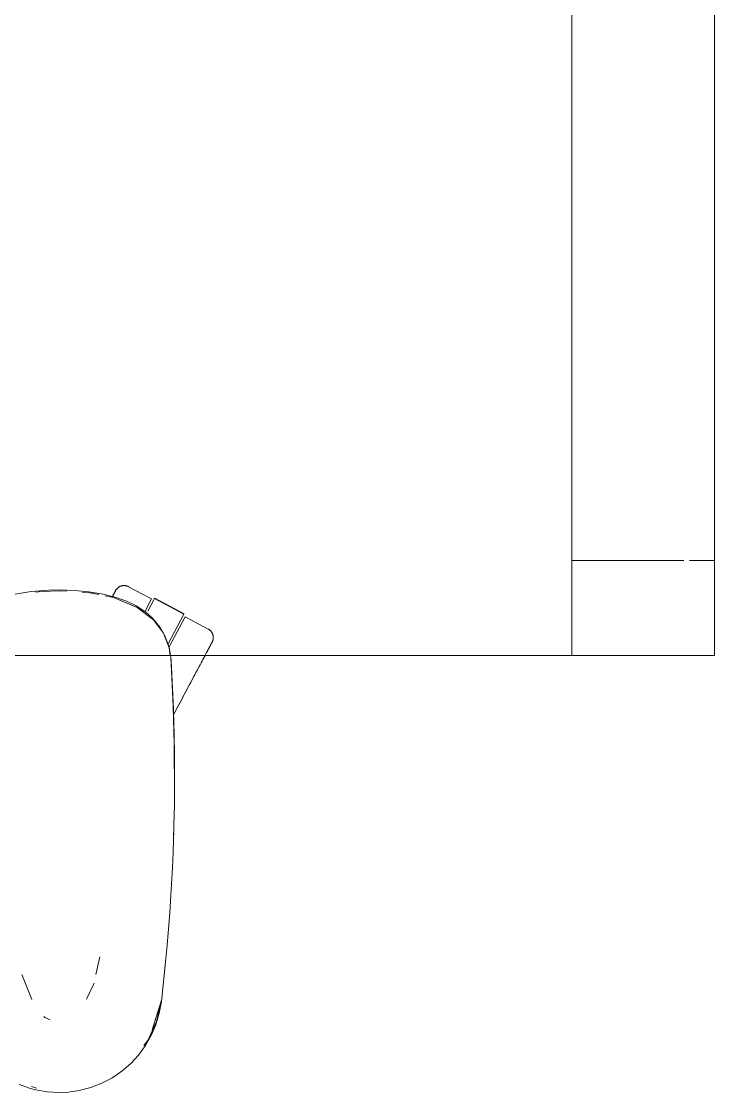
# Model space of a CAD drawing. Header units: millimetres. Extents: x 155927 to 317870, y -36033 to 97293.
# Drawn here: x 158187.8 to 158479.2, y 19543.8 to 19994.2 of the extents above; entities that cross this region are included whole.
import ezdxf

# ---------------------------------------------------------------- set-up
doc = ezdxf.new("R2010")
doc.units = ezdxf.units.MM
doc.header["$MEASUREMENT"] = 0
doc.layers.add('G-IMPT', color=8, linetype='CONTINUOUS', lineweight=9)
doc.layers.add('I-FURN', color=8, linetype='CONTINUOUS', lineweight=9)

msp = doc.modelspace()

# ---------------------------------------------------------------- linework, layer by layer
at = {"layer": 'G-IMPT'}
for p, q in [((158185.13, 19753.36), (158191.89, 19754.48)), ((158199.2, 19755.05), (158191.89, 19754.48)), ((158196.54, 19754.53), (158193.76, 19754.14)), ((158196.54, 19754.53), (158203.71, 19754.77)), ((158199.2, 19755.05), (158203.71, 19755.14)), ((158203.71, 19755.14), (158210.05, 19754.96)), ((158206.82, 19754.58), (158203.71, 19754.77)), ((158216.2, 19754.39), (158210.05, 19754.96)), ((158216.54, 19753.98), (158213.33, 19754.18)), ((158216.2, 19754.39), (158222.13, 19753.39)), ((158220.29, 19753.21), (158216.54, 19753.98)), ((158227.61, 19751.97), (158222.13, 19753.39)), ((158226.5, 19751.94), (158223.03, 19752.65)), ((158226.5, 19751.94), (158232.12, 19749.61)), ((158227.61, 19751.97), (158231.94, 19750.38)), ((158236.02, 19748.4), (158231.94, 19750.38)), ((158236.51, 19747.77), (158232.12, 19749.61)), ((158236.02, 19748.4), (158240.07, 19745.74)), ((158243.3, 19742.55), (158236.51, 19747.77)), ((158240.07, 19745.74), (158243.1, 19743.07)), ((158246.18, 19739.33), (158243.1, 19743.07)), ((158247.47, 19736.93), (158243.3, 19742.55)), ((158248.14, 19735.9), (158246.18, 19739.33)), ((158249.88, 19730.73), (158247.47, 19736.93)), ((158248.14, 19735.9), (158249.53, 19732.26)), ((158249.9, 19730.91), (158249.53, 19732.26)), ((158249.88, 19730.73), (158250.36, 19727.57)), ((158249.9, 19730.91), (158250.34, 19728.52)), ((158250.6, 19726.87), (158250.34, 19728.52)), ((158251.65, 19706.3), (158250.6, 19726.87)), ((158251.68, 19705.09), (158250.6, 19726.87)), ((158250.6, 19726.87), (158250.71, 19725.27)), ((158251.68, 19705.09), (158250.71, 19725.27)), ((158252.15, 19684.9), (158251.65, 19706.3)), ((158251.99, 19694.73), (158251.65, 19706.3)), ((158251.65, 19706.3), (158251.68, 19705.09)), ((158252.15, 19684.9), (158251.68, 19705.09)), ((158252.1, 19664.72), (158251.99, 19694.73)), ((158252.15, 19684.9), (158251.99, 19694.73)), ((158251.99, 19694.73), (158252.19, 19675.51)), ((158252.13, 19686.94), (158252.05, 19689.15)), ((158252.1, 19664.72), (158252.15, 19684.9)), ((158252.11, 19684.9), (158252.13, 19686.94)), ((158252.1, 19664.72), (158252.19, 19675.51)), ((158252.1, 19664.72), (158251.94, 19656.3)), ((158251.55, 19644.54), (158251.94, 19656.3)), ((158251.69, 19649.42), (158251.8, 19651.36)), ((158251.8, 19651.36), (158251.81, 19652.86)), ((158251.55, 19644.54), (158251.3, 19638.51)), ((158250.49, 19624.38), (158251.3, 19638.51)), ((158250.16, 19619.29), (158250.49, 19624.38)), ((158250.16, 19619.29), (158248.91, 19604.23)), ((158249.51, 19611.1), (158249.34, 19609.43)), ((158248.91, 19604.23), (158248.57, 19600.1)), ((158220.69, 19600.89), (158219.12, 19593.46)), ((158248.57, 19600.1), (158246.66, 19582.17)), ((158187.99, 19593.39), (158192.14, 19582.96)), ((158215.09, 19583.06), (158218.35, 19589.84)), ((158246.66, 19582.69), (158242.83, 19570.23)), ((158244.62, 19573.72), (158246.53, 19582.12)), ((158246.66, 19582.69), (158245.74, 19579.37)), ((158246.66, 19582.17), (158245.77, 19577.13)), ((158242.83, 19570.23), (158245.74, 19579.37)), ((158244.3, 19572.27), (158245.77, 19577.13)), ((158197.66, 19575.44), (158197.21, 19575.74)), ((158199.88, 19574.42), (158197.66, 19575.44)), ((158244.62, 19573.72), (158240.88, 19565.65)), ((158242.49, 19568.03), (158244.3, 19572.27)), ((158242.49, 19568.03), (158239.98, 19563.59)), ((158236.98, 19559.5), (158239.98, 19563.59)), ((158239.28, 19563.55), (158240.88, 19565.65)), ((158236.98, 19559.5), (158233.81, 19556.07)), ((158229.98, 19552.75), (158233.81, 19556.07)), ((158225.81, 19549.91), (158221.65, 19547.72)), ((158225.81, 19549.91), (158229.98, 19552.75)), ((158186.82, 19547.26), (158191.59, 19545.55)), ((158193.72, 19544.99), (158191.59, 19545.55)), ((158192.03, 19546.35), (158194.06, 19545.73)), ((158212.07, 19544.63), (158216.94, 19545.89)), ((158221.65, 19547.72), (158216.94, 19545.89)), ((158198.67, 19544.11), (158193.72, 19544.99)), ((158203.71, 19543.81), (158198.67, 19544.11)), ((158203.71, 19543.81), (158207.56, 19543.98)), ((158212.07, 19544.63), (158207.56, 19543.98))]:
    msp.add_line(p, q, dxfattribs=at)
at = {"layer": 'I-FURN'}
for p, q in [((158479.25, 20527.57), (158479.25, 19727.57)), ((158479.25, 19727.57), (158479.25, 20527.57)), ((158479.25, 20527.57), (158479.25, 19727.57)), ((158419.25, 20487.57), (158419.25, 19767.57)), ((158479.25, 19767.57), (158479.25, 20487.57)), ((158419.25, 19727.57), (158419.25, 20162.57)), ((158419.25, 19767.57), (158419.25, 19727.57)), ((158419.25, 19767.57), (158466.35, 19767.57)), ((158419.25, 19767.57), (158466.35, 19767.57)), ((158468.67, 19767.57), (158479.25, 19767.57)), ((158468.67, 19767.57), (158479.25, 19767.57)), ((158479.25, 19727.57), (158479.25, 19767.57)), ((158229.83, 19756.83), (158229.98, 19756.87)), ((158229.98, 19756.87), (158230.14, 19756.9)), ((158230.14, 19756.9), (158230.3, 19756.93)), ((158230.3, 19756.93), (158230.46, 19756.96)), ((158230.46, 19756.96), (158230.62, 19756.97)), ((158230.62, 19756.97), (158230.78, 19756.98)), ((158230.78, 19756.98), (158230.94, 19756.99)), ((158230.94, 19756.99), (158231.1, 19756.98)), ((158231.1, 19756.98), (158231.26, 19756.97)), ((158231.26, 19756.97), (158231.42, 19756.96)), ((158231.42, 19756.96), (158231.58, 19756.93)), ((158231.58, 19756.93), (158231.74, 19756.91)), ((158231.74, 19756.91), (158231.9, 19756.87)), ((158231.9, 19756.87), (158232.06, 19756.83)), ((158225.99, 19752.22), (158226.22, 19752.65)), ((158226.34, 19752.86), (158226.12, 19752.45)), ((158226.22, 19752.65), (158226.43, 19753.04)), ((158226.53, 19753.24), (158226.34, 19752.86)), ((158226.43, 19753.04), (158226.62, 19753.39)), ((158226.71, 19753.57), (158226.53, 19753.24)), ((158226.62, 19753.39), (158226.79, 19753.71)), ((158226.87, 19753.87), (158226.71, 19753.57)), ((158226.79, 19753.71), (158226.94, 19753.99)), ((158227.01, 19754.13), (158226.87, 19753.87)), ((158226.94, 19753.99), (158227.06, 19754.23)), ((158227.13, 19754.35), (158227.01, 19754.13)), ((158227.06, 19754.23), (158227.17, 19754.43)), ((158227.22, 19754.53), (158227.13, 19754.35)), ((158227.17, 19754.43), (158227.26, 19754.6)), ((158227.3, 19754.67), (158227.22, 19754.53)), ((158227.26, 19754.6), (158227.32, 19754.72)), ((158227.35, 19754.77), (158227.3, 19754.67)), ((158227.32, 19754.72), (158227.37, 19754.8)), ((158227.38, 19754.83), (158227.35, 19754.77)), ((158227.37, 19754.8), (158227.39, 19754.84)), ((158227.39, 19754.85), (158227.38, 19754.83)), ((158227.39, 19754.85), (158227.47, 19754.99)), ((158227.39, 19754.84), (158227.39, 19754.85)), ((158227.47, 19754.99), (158227.55, 19755.13)), ((158227.55, 19755.13), (158227.64, 19755.26)), ((158227.64, 19755.26), (158227.74, 19755.39)), ((158227.74, 19755.39), (158227.84, 19755.52)), ((158227.84, 19755.52), (158227.94, 19755.64)), ((158227.94, 19755.64), (158228.05, 19755.76)), ((158228.05, 19755.76), (158228.17, 19755.87)), ((158228.17, 19755.87), (158228.29, 19755.98)), ((158228.29, 19755.98), (158228.41, 19756.08)), ((158228.41, 19756.08), (158228.54, 19756.18)), ((158228.54, 19756.18), (158228.67, 19756.28)), ((158228.67, 19756.28), (158228.8, 19756.36)), ((158228.8, 19756.36), (158228.94, 19756.45)), ((158228.94, 19756.45), (158229.08, 19756.53)), ((158229.08, 19756.53), (158229.23, 19756.6)), ((158229.23, 19756.6), (158229.37, 19756.66)), ((158229.37, 19756.66), (158229.52, 19756.72)), ((158229.52, 19756.72), (158229.67, 19756.78)), ((158229.67, 19756.78), (158229.83, 19756.83)), ((158232.06, 19756.83), (158232.21, 19756.78)), ((158232.21, 19756.78), (158232.36, 19756.73)), ((158232.36, 19756.73), (158232.51, 19756.67)), ((158232.51, 19756.67), (158232.66, 19756.6)), ((158232.66, 19756.6), (158232.8, 19756.53)), ((158232.8, 19756.53), (158232.84, 19756.51)), ((158242.53, 19751.36), (158232.84, 19756.51)), ((158239.77, 19746.17), (158242.53, 19751.36)), ((158240.94, 19746.26), (158243.76, 19751.55)), ((158243.76, 19751.55), (158256.12, 19744.98)), ((158256.21, 19745.15), (158243.85, 19751.72)), ((158256.12, 19744.98), (158249.47, 19732.47)), ((158249.92, 19731.19), (158256.66, 19743.85)), ((158266.34, 19738.7), (158256.66, 19743.85)), ((158266.34, 19738.7), (158266.48, 19738.62)), ((158266.48, 19738.62), (158266.62, 19738.54)), ((158266.62, 19738.54), (158266.75, 19738.45)), ((158266.75, 19738.45), (158266.88, 19738.35)), ((158266.88, 19738.35), (158267.01, 19738.25)), ((158267.01, 19738.25), (158267.13, 19738.15)), ((158267.13, 19738.15), (158267.25, 19738.04)), ((158267.25, 19738.04), (158267.36, 19737.93)), ((158267.36, 19737.93), (158267.47, 19737.81)), ((158267.47, 19737.81), (158267.58, 19737.68)), ((158267.58, 19737.68), (158267.68, 19737.56)), ((158267.68, 19737.56), (158267.77, 19737.43)), ((158267.77, 19737.43), (158267.86, 19737.29)), ((158267.86, 19737.29), (158267.94, 19737.15)), ((158267.94, 19737.15), (158268.02, 19737.01)), ((158268.02, 19737.01), (158268.09, 19736.87)), ((158268.09, 19736.87), (158268.16, 19736.72)), ((158268.16, 19736.72), (158268.22, 19736.57)), ((158268.22, 19736.57), (158268.27, 19736.42)), ((158268.27, 19736.42), (158268.32, 19736.27)), ((158268.32, 19736.27), (158268.36, 19736.11)), ((158268.36, 19736.11), (158268.4, 19735.95)), ((158268.4, 19734.35), (158268.37, 19734.19)), ((158268.4, 19735.95), (158268.43, 19735.79)), ((158268.43, 19734.51), (158268.4, 19734.35)), ((158268.43, 19735.79), (158268.45, 19735.63)), ((158268.45, 19734.67), (158268.43, 19734.51)), ((158268.45, 19735.63), (158268.47, 19735.47)), ((158268.47, 19734.83), (158268.45, 19734.67)), ((158268.47, 19735.47), (158268.48, 19735.31)), ((158268.48, 19734.99), (158268.47, 19734.83)), ((158268.48, 19735.31), (158268.48, 19735.15)), ((158268.48, 19735.15), (158268.48, 19734.99)), ((158266.24, 19729.93), (158265.97, 19729.41)), ((158266.09, 19729.65), (158266.36, 19730.15)), ((158266.5, 19730.41), (158266.24, 19729.93)), ((158266.36, 19730.15), (158266.61, 19730.62)), ((158266.73, 19730.86), (158266.5, 19730.41)), ((158266.61, 19730.62), (158266.84, 19731.05)), ((158266.95, 19731.27), (158266.73, 19730.86)), ((158266.84, 19731.05), (158267.05, 19731.44)), ((158267.15, 19731.64), (158266.95, 19731.27)), ((158267.05, 19731.44), (158267.23, 19731.8)), ((158267.33, 19731.98), (158267.15, 19731.64)), ((158267.23, 19731.8), (158267.4, 19732.12)), ((158267.49, 19732.27), (158267.33, 19731.98)), ((158267.4, 19732.12), (158267.55, 19732.4)), ((158267.62, 19732.53), (158267.49, 19732.27)), ((158267.55, 19732.4), (158267.68, 19732.64)), ((158267.74, 19732.75), (158267.62, 19732.53)), ((158267.68, 19732.64), (158267.79, 19732.84)), ((158267.84, 19732.93), (158267.74, 19732.75)), ((158267.79, 19732.84), (158267.87, 19733)), ((158267.91, 19733.07), (158267.84, 19732.93)), ((158267.87, 19733), (158267.94, 19733.12)), ((158267.96, 19733.17), (158267.91, 19733.07)), ((158267.94, 19733.12), (158267.98, 19733.2)), ((158268, 19733.23), (158267.96, 19733.17)), ((158267.98, 19733.2), (158268, 19733.25)), ((158268.01, 19733.25), (158268, 19733.23)), ((158268, 19733.25), (158268.01, 19733.25)), ((158268.03, 19733.29), (158268.01, 19733.25)), ((158268.1, 19733.43), (158268.03, 19733.29)), ((158268.16, 19733.58), (158268.1, 19733.43)), ((158268.22, 19733.73), (158268.16, 19733.58)), ((158268.28, 19733.88), (158268.22, 19733.73)), ((158268.32, 19734.04), (158268.28, 19733.88)), ((158268.37, 19734.19), (158268.32, 19734.04)), ((156879.25, 19727.57), (158479.25, 19727.57)), ((158479.25, 19727.57), (156879.25, 19727.57)), ((158263.74, 19725.23), (158264.13, 19725.96)), ((158264.13, 19725.96), (158264.5, 19726.65)), ((158264.5, 19726.65), (158264.85, 19727.31)), ((158264.85, 19727.31), (158265.19, 19727.95)), ((158265.19, 19727.95), (158265.51, 19728.55)), ((158265.67, 19728.86), (158265.36, 19728.28)), ((158265.51, 19728.55), (158265.81, 19729.12)), ((158265.97, 19729.41), (158265.67, 19728.86)), ((158265.81, 19729.12), (158266.09, 19729.65)), ((158419.25, 19727.57), (158479.25, 19727.57)), ((158479.25, 19727.57), (158419.25, 19727.57)), ((158261.41, 19720.84), (158260.94, 19719.96)), ((158261.16, 19720.37), (158261.62, 19721.24)), ((158261.86, 19721.7), (158261.41, 19720.84)), ((158261.62, 19721.24), (158262.07, 19722.08)), ((158262.31, 19722.53), (158261.86, 19721.7)), ((158262.07, 19722.08), (158262.51, 19722.91)), ((158262.51, 19722.91), (158262.93, 19723.71)), ((158262.93, 19723.71), (158263.35, 19724.48)), ((158263.35, 19724.48), (158263.74, 19725.23)), ((158258.71, 19715.76), (158259.21, 19716.71)), ((158259.48, 19717.22), (158258.98, 19716.28)), ((158259.21, 19716.71), (158259.71, 19717.65)), ((158259.98, 19718.15), (158259.48, 19717.22)), ((158259.71, 19717.65), (158260.2, 19718.57)), ((158260.46, 19719.07), (158259.98, 19718.15)), ((158260.2, 19718.57), (158260.69, 19719.48)), ((158260.94, 19719.96), (158260.46, 19719.07)), ((158260.69, 19719.48), (158261.16, 19720.37)), ((158256.1, 19710.85), (158256.63, 19711.85)), ((158256.91, 19712.39), (158256.38, 19711.39)), ((158256.63, 19711.85), (158257.16, 19712.84)), ((158257.44, 19713.37), (158256.91, 19712.39)), ((158257.16, 19712.84), (158257.68, 19713.83)), ((158257.96, 19714.35), (158257.44, 19713.37)), ((158257.68, 19713.83), (158258.2, 19714.8)), ((158258.47, 19715.32), (158257.96, 19714.35)), ((158258.2, 19714.8), (158258.71, 19715.76)), ((158258.98, 19716.28), (158258.47, 19715.32)), ((158254.25, 19707.38), (158253.72, 19706.38)), ((158253.96, 19706.84), (158254.5, 19707.84)), ((158254.79, 19708.39), (158254.25, 19707.38)), ((158254.5, 19707.84), (158255.03, 19708.85)), ((158255.32, 19709.39), (158254.79, 19708.39)), ((158255.03, 19708.85), (158255.57, 19709.85)), ((158255.85, 19710.39), (158255.32, 19709.39)), ((158255.57, 19709.85), (158256.1, 19710.85)), ((158256.38, 19711.39), (158255.85, 19710.39)), ((158252.13, 19703.39), (158251.6, 19702.4)), ((158251.84, 19702.85), (158252.37, 19703.84)), ((158252.65, 19704.38), (158252.13, 19703.39)), ((158252.37, 19703.84), (158252.9, 19704.84)), ((158253.18, 19705.37), (158252.65, 19704.38)), ((158252.9, 19704.84), (158253.43, 19705.83)), ((158253.72, 19706.38), (158253.18, 19705.37)), ((158253.43, 19705.83), (158253.96, 19706.84))]:
    msp.add_line(p, q, dxfattribs=at)

doc.saveas('drawing.dxf')
